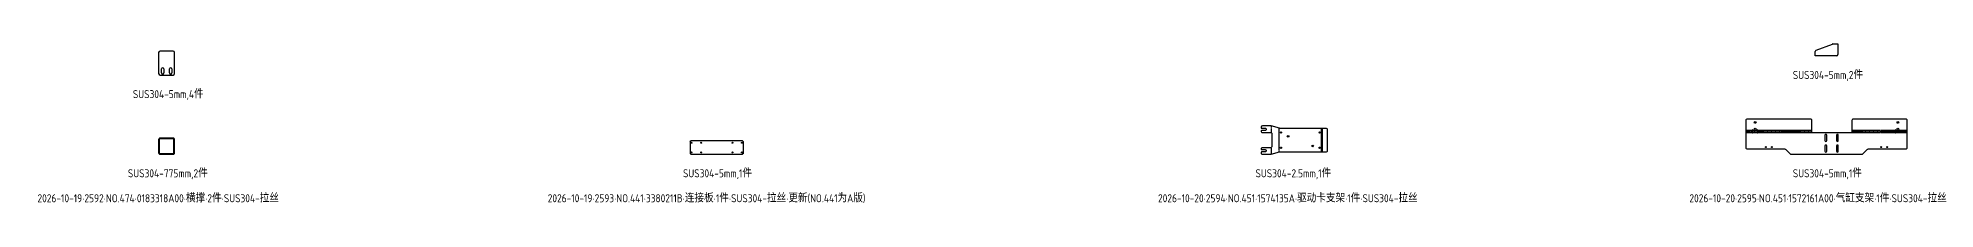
# Model space of a CAD drawing. Header units: inches. Extents: x -1146 to 65066, y 26428 to 27258.
# Drawn here: x 40384 to 47495, y 26428 to 27024 of the extents above; entities that cross this region are included whole.
import ezdxf

# ---------------------------------------------------------------- set-up
doc = ezdxf.new("R2010")
doc.units = ezdxf.units.IN
doc.header["$LTSCALE"] = 0.194989
doc.linetypes.add('CENTER', pattern=[50.8, 31.75, -6.35, 6.35, -6.35])
doc.layers.add('可见 (ISO)', color=7, linetype='Continuous', lineweight=25)
doc.layers.add('折弯线', color=1, linetype='CENTER')
doc.styles.add('Z-English', font='gbenor.shx', dxfattribs={"height": 10, "bigfont": 'hztxt.shx'})

msp = doc.modelspace()

# ---------------------------------------------------------------- linework, layer by layer
at = {"layer": '可见 (ISO)'}
for p, q in [((47048.7, 26999.8), (47109.6, 27023.3)), ((47111.4, 27023.6), (47130.5, 27023.6)), ((47130.5, 27023.6), (47130.5, 26983.6)), ((40836.4, 26991), (40836.4, 26913)), ((40890.4, 26997), (40842.4, 26997)), ((40896.4, 26913), (40896.4, 26991)), ((47045.5, 26978.6), (47045.5, 26995.2)), ((47125.5, 26978.6), (47045.5, 26978.6)), ((40842.4, 26907), (40890.4, 26907)), ((40847.1, 26915), (40847.1, 26930)), ((40855.6, 26930), (40855.6, 26915)), ((40877.1, 26915), (40877.1, 26930)), ((40885.6, 26930), (40885.6, 26915)), ((42828.3, 26657.7), (42831.3, 26660.7)), ((42828.3, 26657.7), (42828.3, 26613.7)), ((42831.3, 26610.7), (42828.3, 26613.7)), ((43025.3, 26660.7), (42831.3, 26660.7)), ((42831.3, 26610.7), (43025.3, 26610.7)), ((43025.3, 26660.7), (43028.3, 26657.7)), ((43028.3, 26613.7), (43025.3, 26610.7)), ((43028.3, 26613.7), (43028.3, 26657.7))]:
    msp.add_line(p, q, dxfattribs=at)
for points in [[(46785.5, 26635.7, 0.414214), (46790.5, 26630.7), (46930.9, 26630.7, -0.198912), (46934.5, 26629.2), (46951.5, 26612.2, 0.198912), (46955.1, 26610.7), (47220.9, 26610.7, 0.198912), (47224.5, 26612.2), (47241.5, 26629.2, -0.198912), (47245.1, 26630.7), (47385.5, 26630.7, 0.414214), (47390.5, 26635.7), (47390.5, 26737.3, 0.414214), (47385.5, 26742.3), (47188, 26742.3, 0.414214), (47183, 26737.3), (47183, 26690.7), (47033, 26690.7), (47033, 26737.3, 0.414214), (47028, 26742.3), (46790.5, 26742.3, 0.414214), (46785.5, 26737.3)], [(40836.4, 26615.7, 0.414214), (40841.4, 26610.7), (40891.4, 26610.7, 0.414214), (40896.4, 26615.7), (40896.4, 26665.7, 0.414214), (40891.4, 26670.7), (40841.4, 26670.7, 0.414214), (40836.4, 26665.7)], [(40838.9, 26615.7, 0.414214), (40841.4, 26613.2), (40891.4, 26613.2, 0.414214), (40893.9, 26615.7), (40893.9, 26665.7, 0.414214), (40891.4, 26668.2), (40841.4, 26668.2, 0.414214), (40838.9, 26665.7)], [(44968.2, 26615.7, 0.414214), (44973.2, 26610.7), (45005.2, 26610.7, 0.069342), (45006.6, 26610.9), (45036.9, 26619.5, -0.069342), (45038.3, 26619.7), (45212.3, 26619.7, 0.414214), (45217.3, 26624.7), (45217.3, 26702.7, 0.414214), (45212.3, 26707.7), (45038.3, 26707.7, -0.069342), (45036.9, 26707.9), (45006.6, 26716.5, 0.069342), (45005.2, 26716.7), (44973.2, 26716.7, 0.414214), (44968.2, 26711.7), (44968.2, 26710.2, 0.414214), (44970.2, 26708.2), (44983.2, 26708.2, -0.414214), (44987.7, 26703.7, -0.414214), (44983.2, 26699.2), (44970.2, 26699.2, 0.414214), (44968.2, 26697.2, 0.414214), (44973.2, 26692.2), (45004.1, 26692.2, -0.414214), (45009.1, 26687.2), (45009.1, 26640.2, -0.414214), (45004.1, 26635.2), (44973.2, 26635.2, 0.414214), (44968.2, 26630.2, 0.414214), (44970.2, 26628.2), (44983.2, 26628.2, -0.414214), (44987.7, 26623.7, -0.414214), (44983.2, 26619.2), (44970.2, 26619.2, 0.414214), (44968.2, 26617.2)], [(47089, 26661.7), (47089, 26681.7, 1), (47082, 26681.7), (47082, 26661.7, 1)], [(47132, 26661.7), (47132, 26681.7, 1), (47125, 26681.7), (47125, 26661.7, 1)], [(47089, 26621.7), (47089, 26641.7, 1), (47082, 26641.7), (47082, 26621.7, 1)], [(47132, 26621.7), (47132, 26641.7, 1), (47125, 26641.7), (47125, 26621.7, 1)]]:
    msp.add_lwpolyline(points, format="xyb", close=True, dxfattribs=at)
for points in [[(46810.5, 26690.7), (46811.5, 26690.7), (46811.5, 26702.3), (46810.5, 26702.3)], [(46829.5, 26690.7), (46830.5, 26690.7), (46830.5, 26702.3), (46829.5, 26702.3)], [(47345.5, 26690.7), (47346.5, 26690.7), (47346.5, 26702.3), (47345.5, 26702.3)], [(47364.5, 26690.7), (47365.5, 26690.7), (47365.5, 26702.3), (47364.5, 26702.3)]]:
    msp.add_lwpolyline(points, close=True, dxfattribs=at)
for centre, radius in [((45042.8, 26692.2), 2.5), ((45069.8, 26677.7), 3), ((45187.8, 26692.2), 2.5), ((46820.5, 26729.8), 3.32), ((46820.5, 26704.8), 3.32), ((47355.5, 26729.8), 3.32), ((47355.5, 26704.8), 3.32), ((42834, 26653.7), 1.75), ((42834, 26617.7), 1.75), ((42870, 26653.7), 1.75), ((42870, 26617.7), 1.75), ((42986.7, 26653.7), 1.75), ((42986.7, 26617.7), 1.75), ((43022.7, 26653.7), 1.75), ((43022.7, 26617.7), 1.75), ((45042.8, 26635.2), 2.5), ((45161.8, 26641.7), 3), ((45187.8, 26635.2), 2.5), ((46860.5, 26637.7), 1.75), ((46883.1, 26637.7), 1.75), ((47292.9, 26637.7), 1.75), ((47315.5, 26637.7), 1.75)]:
    msp.add_circle(centre, radius, dxfattribs=at)
for centre, radius, start, end in [((47111.4, 27018.6), 5, 90, 111.03751), ((40842.4, 26991), 6, 90, 180), ((40890.4, 26991), 6, 0, 90), ((47050.5, 26995.2), 5, 111.03751, 180), ((47125.5, 26983.6), 5, -90, 0), ((40842.4, 26913), 6, 180, -90), ((40851.4, 26930), 4.25, 0, 180), ((40851.4, 26915), 4.25, 180, 0), ((40881.4, 26930), 4.25, 0, 180), ((40881.4, 26915), 4.25, 180, 0), ((40890.4, 26913), 6, -90, 0)]:
    msp.add_arc(centre, radius, start, end, dxfattribs=at)
at = {"layer": '折弯线', "color": 1, "linetype": 'CENTER', "ltscale": 0.5}
for points in [[(45007.6, 26692.2), (45007.6, 26716.2)], [(45035.8, 26619.2), (45035.8, 26708.2)], [(45196.8, 26619.7), (45196.8, 26707.7)], [(46785.5, 26696.5), (46810.5, 26696.5)], [(46811.5, 26696.5), (46829.5, 26696.5)], [(46830.5, 26696.5), (47033, 26696.5)], [(47183, 26696.5), (47345.5, 26696.5)], [(47346.5, 26696.5), (47364.5, 26696.5)], [(47365.5, 26696.5), (47390.5, 26696.5)], [(45007.6, 26611.2), (45007.6, 26635.2)]]:
    msp.add_lwpolyline(points, dxfattribs=at)
at = {"layer": '折弯线', "color": 5, "linetype": 'CENTER'}
for points in [[(45194.8, 26619.7), (45194.8, 26707.7)], [(45198.8, 26619.7), (45198.8, 26707.7)], [(46785.5, 26700.7), (46810.5, 26700.7)], [(46785.5, 26692.3), (46810.5, 26692.3)], [(46811.5, 26700.7), (46829.5, 26700.7)], [(46811.5, 26692.3), (46829.5, 26692.3)], [(46830.5, 26700.7), (47033, 26700.7)], [(46830.5, 26692.3), (47033, 26692.3)], [(47183, 26700.7), (47345.5, 26700.7)], [(47183, 26692.3), (47345.5, 26692.3)], [(47346.5, 26700.7), (47364.5, 26700.7)], [(47346.5, 26692.3), (47364.5, 26692.3)], [(47365.5, 26700.7), (47390.5, 26700.7)], [(47365.5, 26692.3), (47390.5, 26692.3)]]:
    msp.add_lwpolyline(points, dxfattribs=at)

# ---------------------------------------------------------------- texts
at = {"color": 3, "style": 'Z-English'}
for s, p in [('SUS304-5mm,2件', (46961.4, 26892.3)), ('SUS304-5mm,4件', (40739.8, 26820.7)), ('SUS304-775mm,2件', (40721.2, 26524.4)), ('SUS304-5mm,1件', (42801.7, 26524.4)), ('SUS304-2.5mm,1件', (44947.6, 26524.4)), ('SUS304-5mm,1件', (46961.4, 26524.4))]:
    msp.add_text(s, height=30, dxfattribs=at).set_placement(p)
at = {"color": 2, "style": 'Z-English'}
for s, p in [('2026-10-19·2592·NO.474·0183318A00·横撑·2件·SUS304-拉丝', (40382.2, 26431)), ('2026-10-19·2593·NO.441·3380211B·连接板·1件·SUS304-拉丝·更新(NO.441为A版)', (42294.7, 26431)), ('2026-10-20·2594·NO.451·1574135A·驱动卡支架·1件·SUS304-拉丝', (44582.2, 26431)), ('2026-10-20·2595·NO.451·1572161A00·气缸支架·1件·SUS304-拉丝', (46573.8, 26431))]:
    msp.add_text(s, height=30, dxfattribs=at).set_placement(p)

doc.saveas('drawing.dxf')
